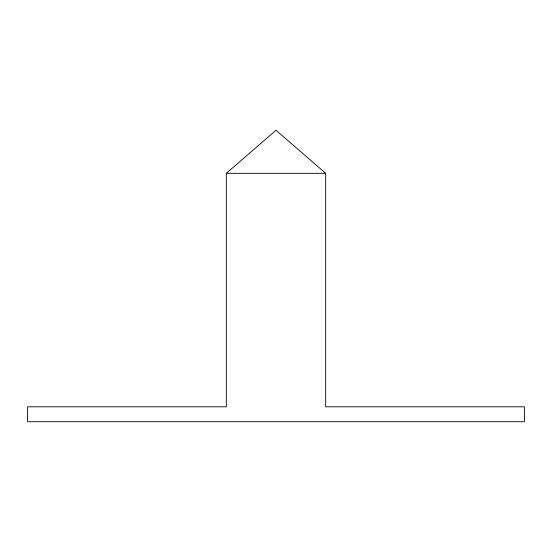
<?xml version="1.0" encoding="UTF-8"?>
<svg xmlns="http://www.w3.org/2000/svg" width="552" height="552" viewBox="0 0 552 552"><rect width="100%" height="100%" fill="white"/><g stroke="black" fill="none" stroke-linecap="round" stroke-linejoin="round"><path stroke-width="0.83" d="M226.32 173.314L276 130.286L325.68 173.314L325.68 406.81L524.4 406.81L524.4 421.714L27.6 421.714L27.6 406.81L226.32 406.81L226.32 173.314L325.68 173.314"/></g></svg>
